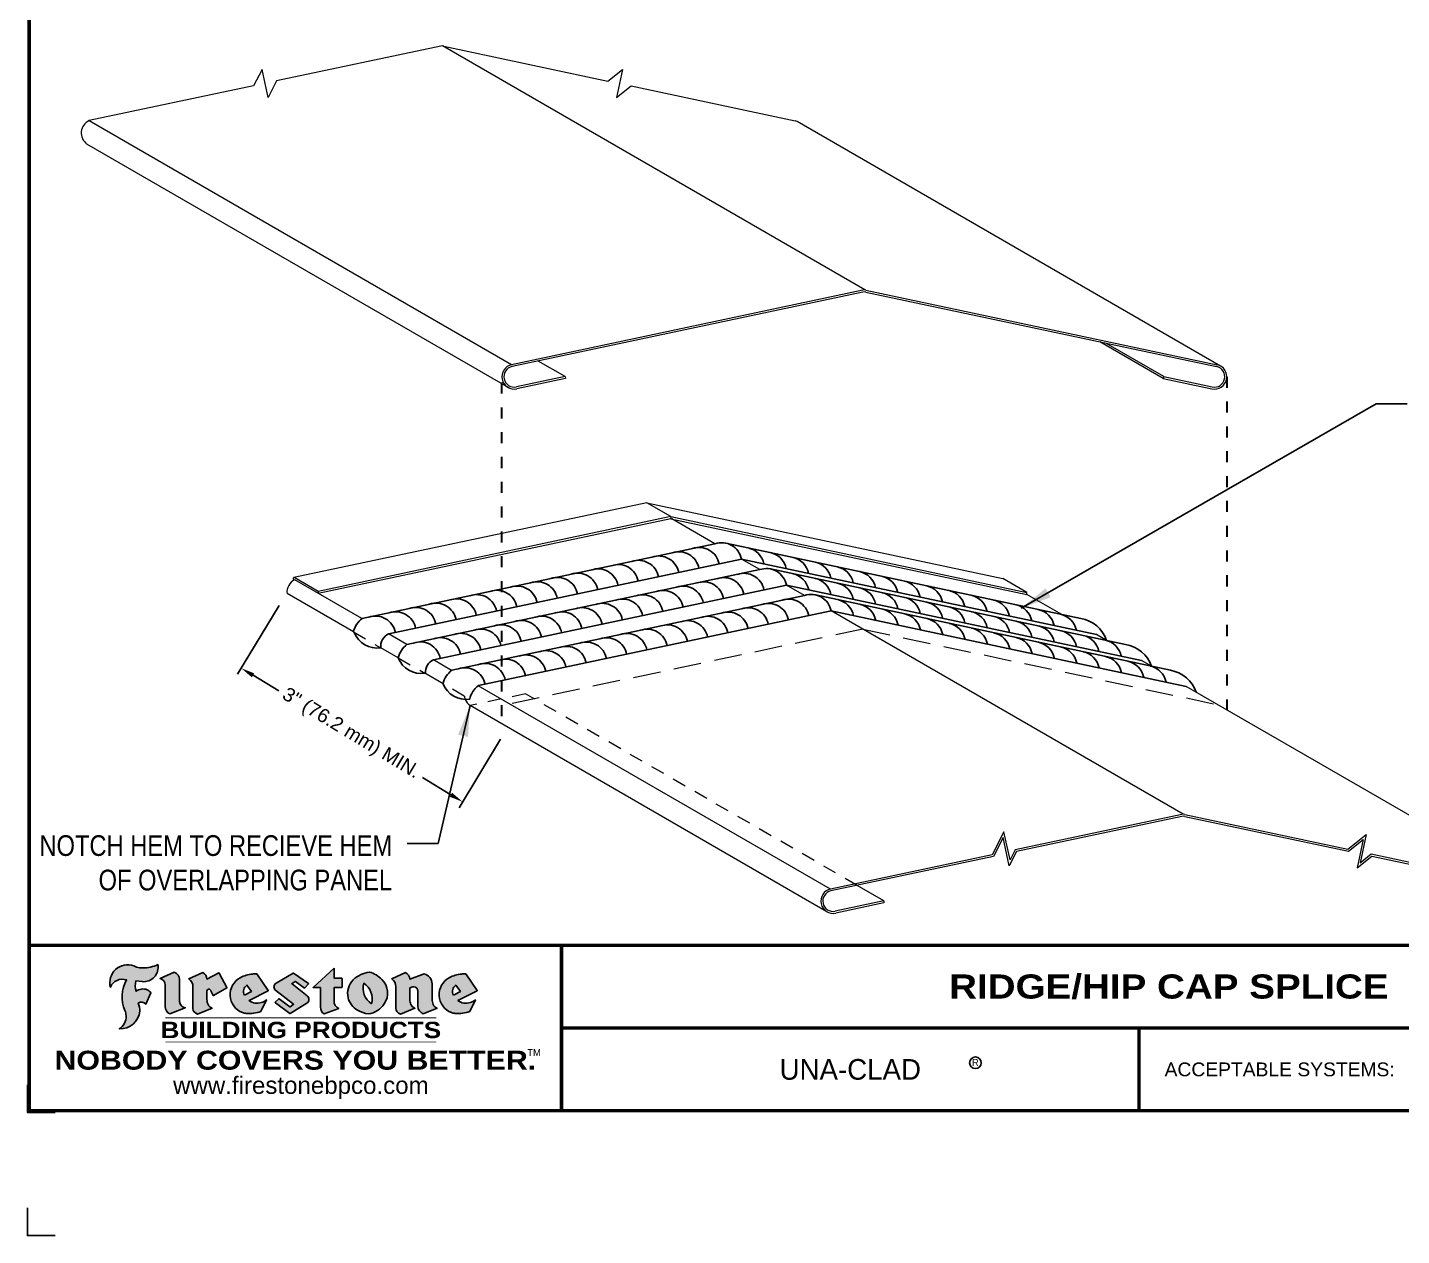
# Model space of a CAD drawing. Header units: inches. Extents: x 0 to 20, y 0 to 16.8.
# Drawn here: x 0 to 12.46, y 0 to 10.95 of the extents above; entities that cross this region are included whole.
import ezdxf
from ezdxf.enums import TextEntityAlignment as Align

# ---------------------------------------------------------------- set-up
doc = ezdxf.new("R2010")
doc.units = ezdxf.units.IN
doc.header["$MEASUREMENT"] = 0
for name, pattern in [('DOT2', [0.125, 0, -0.125]), ('HIDDEN', [0.375, 0.25, -0.125]), ('HIDDEN2', [0.1875, 0.125, -0.0625])]:
    doc.linetypes.add(name, pattern=pattern)
doc.layers.get('0').update_dxf_attribs({"linetype": 'CONTINUOUS'})
doc.layers.get('DEFPOINTS').update_dxf_attribs({"linetype": 'CONTINUOUS'})
doc.layers.add('FSBP-ACCESSORY-FIRESTONE', color=7, linetype='CONTINUOUS', lineweight=9)
for name, color, linetype in [('FSBP-ANNO-NOTE', 7, 'CONTINUOUS'), ('FSBP-SEALANTS', 1, 'CONTINUOUS'), ('FSBP-TTLB', 7, 'CONTINUOUS'), ('FSBP-TTLB-BORDER', 7, 'CONTINUOUS'), ('FSBP-TTLB-TEXT', 7, 'CONTINUOUS')]:
    doc.layers.add(name, color=color, linetype=linetype)
doc.styles.add('ARCHQUIK', font='archquik.shx')
doc.styles.add('ARIAL', font='arial.ttf')
doc.styles.add('ARIAL_BOLD', font='')
doc.styles.add('BANKGOTHIC', font='bgothm.ttf')
doc.styles.add('FSBP_ARIAL_NAR', font='ARIALN.TTF')
doc.styles.add('TXT', font='simplex.shx')
doc.styles.get('ARIAL_BOLD').set_extended_font_data('Arial Black')
doc.dimstyles.new('FS-DIM', dxfattribs={"dimtxt": 0.125, "dimasz": 0.125, "dimexe": 0.0625, "dimexo": 0.125, "dimgap": 0.0625, "dimtad": 0, "dimdec": 4, "dimzin": 1, "dimdsep": 46, "dimlunit": 4, "dimtxsty": 'ARCHQUIK', "dimblk1": 'OBLIQUE', "dimblk2": 'OBLIQUE', "dimsah": 1, "dimcen": 0.09375, "dimclrd": 256, "dimclre": 256, "dimclrt": 256, "dimadec": 0, "dimazin": 0, "dimtfac": 1, "dimtdec": 4, "dimtofl": 0, "dimtmove": 0, "dimatfit": 3, "dimldrblk": 'OBLIQUE', "dimfxl": 0, "dimtolj": 1, "dimtzin": 0, "dimlwd": -1, "dimlwe": -1, "dimarcsym": 0})
doc.dimstyles.new('STANDARD$7', dxfattribs={"dimscale": 1.5, "dimtxt": 0.2, "dimasz": 0.1, "dimexe": 0.1, "dimexo": 0.125, "dimgap": 0.09, "dimtad": 0, "dimdec": 3, "dimzin": 4, "dimdsep": 46, "dimtxsty": 'TXT', "dimcen": 0.09, "dimadec": 0, "dimazin": 0, "dimtfac": 1, "dimtdec": 3, "dimtofl": 0, "dimtmove": 2, "dimatfit": 3, "dimfxl": 0, "dimtolj": 1, "dimtzin": 4, "dimarcsym": 0})

# ---------------------------------------------------------------- blocks, each defined once
blk = doc.blocks.new('*D2')
at = {"layer": 'DEFPOINTS', "color": 0, "transparency": 16777216}
for p in [(2.345550239295122, 5.818627670015737), (4.353376033913634, 4.606845593327416), (3.945318188717396, 3.930726443652796)]:
    blk.add_point(p, dxfattribs=at)
at = {"layer": 'FSBP-ANNO-NOTE', "transparency": 16777216}
for p, q in [((2.280960747097103, 5.711608057338424), (1.905197647999875, 5.088998714002461)), ((2.044512006776197, 5.077919028143098), (2.277661685581988, 4.937206321532923)), ((4.288786541715615, 4.499825980650104), (3.913023442618386, 3.87721663731414)), ((3.838298576040083, 3.995315935850815), (3.581461332523874, 4.150324786296483))]:
    blk.add_line(p, q, dxfattribs=at)
for points in [[(2.055276922142534, 5.095755630255983), (2.033747091409861, 5.060082426030212), (1.937492394098884, 5.142508520341117)], [(3.84906349140642, 4.0131525379637), (3.827533660673747, 3.97747933373793), (3.945318188717396, 3.930726443652796)]]:
    blk.add_solid(points, dxfattribs=at)
at = {"layer": 'FSBP-ANNO-NOTE', "transparency": 16777216, "insert": (2.929561509052931, 4.543765553914703), "char_height": 0.125, "attachment_point": 5, "rotation": 328.88778023566425, "style": 'ARIAL'}
blk.add_mtext('\\A1;3" (76.2 mm) MIN.', dxfattribs=at)
blk = doc.blocks.new('_OBLIQUE')
at = {"color": 0, "linetype": 'ByBlock'}
blk.add_line((-0.5, -0.5), (0.5, 0.5), dxfattribs=at)
blk = doc.blocks.new('A$C486F1324')
at = {"layer": 'FSBP-TTLB-TEXT'}
h = blk.add_hatch(color=1, dxfattribs=at)
edge = h.paths.add_edge_path()
edge.add_arc((1.05293473454803, 2.432581823257731), 0.1319107607348553, 264.0410451462098, 370.3106169565175)
edge.add_arc((1.043176611464152, 2.752262660202042), 0.3273056962876236, 270.05058356628535, 295.23459397187514, ccw=False)
edge.add_arc((1.038426922191803, 2.56403150268051), 0.13916565617135, 249.3281275763668, 272.0749124149863, ccw=False)
edge.add_line((0.989299278179902, 2.433825686944644), (0.9631177487359136, 2.445558787492629))
edge.add_arc((0.9095748620182865, 2.291407038981255), 0.1631857907024101, 70.84590087378872, 194.3325259843273)
edge.add_arc((0.8600509757814071, 2.204839658458385), 0.1179914261095279, 70.96950098067123, 156.9641407594483, ccw=False)
edge.add_arc((1.168766374175352, 2.162383550941515), 0.3110405457095052, 150.323113748316, 203.2084295854517)
edge.add_arc((0.7718745149407522, 1.989572487159472), 0.121858715661731, 0.8849157075190988, 24.34668939894999, ccw=False)
edge.add_arc((0.7650031314481953, 1.983307491475024), 0.1289731377238324, -58.36655102076742, 3.6216782311386737, ccw=False)
edge.add_arc((0.8412948678329051, 2.051617467449851), 0.1783301886510352, 267.2205474105585, 354.1381621173521)
edge.add_arc((0.8059370697409881, 2.029692373120287), 0.212787892960859, 0.9996158580669322, 21.00503380861244)
edge.add_arc((1.034432087517867, 2.064164197730946), 0.05136395668415856, 40.821177131732725, 125.52727787225791, ccw=False)
edge.add_line((1.073301941138498, 2.097740834336818), (1.118401912534369, 2.200031471354478))
edge.add_arc((1.056483187403122, 2.160862735149867), 0.07326744446031509, 32.31675181867256, 66.31481236598174)
edge.add_arc((1.047887483703787, 2.124501603239696), 0.110224694801178, 69.81791323323885, 125.254734720681)
edge.add_arc((1.143333842085744, 2.261873949018218), 0.1659710644737307, 164.1569669952081, 196.5811013160487, ccw=False)
edge.add_line((0.9836674837126961, 2.307184524455224), (1.039240299265617, 2.301383838364885))
h = blk.add_hatch(color=1, dxfattribs=at)
edge = h.paths.add_edge_path()
edge.add_line((1.290864384038019, 2.008492524202993), (1.43097033225452, 2.064791420292025))
edge.add_arc((1.436644270662416, 2.121823377800686), 0.0573135041183696, 181.971787100199, 264.31851000495806, ccw=False)
edge.add_line((1.379364702405683, 2.119851370029735), (1.37903731712966, 2.320596934648066))
edge.add_arc((1.309888624547209, 2.320484163719063), 0.06914878453844908, 0.0934405599589634, 72.42834396969008)
edge.add_line((1.330764526052365, 2.386406475112793), (1.202464409119062, 2.328412355415324))
edge.add_arc((1.190871232973747, 2.27232224160737), 0.05727567197445638, -0.017399788185684884, 78.322067691347, ccw=False)
edge.add_line((1.248146902307115, 2.272304847925781), (1.248199233300755, 2.075706805862339))
edge.add_arc((1.321324461293944, 2.07497573358174), 0.07312888236350451, 179.4272023230205, 245.3845503102953)
h = blk.add_hatch(color=1, dxfattribs=at)
edge = h.paths.add_edge_path()
edge.add_line((1.807651786805041, 2.246865396077439), (1.737783921756391, 2.3789790723241))
edge.add_arc((1.735744620158095, 2.377900594660677), 0.002306916790721869, 27.871971334059, 117.3766794470738)
edge.add_line((1.734683811260555, 2.37994914282028), (1.626263425247162, 2.323805327202692))
edge.add_arc((1.56271380654142, 2.324730636700022), 0.06355635479880146, 359.1658080110728, 425.8793658831422)
edge.add_line((1.58868669411409, 2.382737699601435), (1.462504212281334, 2.325700791685492))
edge.add_arc((1.423437031978647, 2.260476169502841), 0.07602957263902102, -3.4414039757249952, 59.079922442849806, ccw=False)
edge.add_line((1.499329501278754, 2.255912287470565), (1.499329501278754, 2.058449488485891))
edge.add_arc((1.556162430058898, 2.062578896434379), 0.05698275005415229, 184.1557352478596, 255.3066498366543)
edge.add_line((1.541709001656801, 2.007459641984056), (1.672916305560551, 2.060182788021976))
edge.add_arc((1.703923541705656, 2.128694263707063), 0.0752015358480571, 207.5160880841914, 245.649226723163, ccw=False)
edge.add_arc((1.736675161903364, 2.139384485703829), 0.1093332836229114, 179.4823365255142, 204.5537900001095, ccw=False)
edge.add_line((1.62734634068791, 2.140372291052628), (1.62734634068791, 2.218192830870564))
edge.add_arc((1.644214729975653, 2.216674003513419), 0.01693662875851178, 28.356188110623293, 174.8549701683578, ccw=False)
edge.add_arc((1.642965400400852, 2.211114314414412), 0.02111886817708026, 22.216893572439176, 40.102139564264576, ccw=False)
edge.add_line((1.662516385616714, 2.219099649108088), (1.682263761023097, 2.175858276730239))
edge.add_arc((1.6843622118052, 2.176816592645914), 0.002306916790685473, 204.5451281842827, 299.6323508190097)
edge.add_line((1.685502826970224, 2.174811383897563), (1.806753100371753, 2.243781709665697))
edge.add_line((1.806753100371753, 2.243781709665697), (1.807651786805041, 2.246865396077439))
h = blk.add_hatch(color=1, dxfattribs=at)
h.paths.add_polyline_path([(2.079013696958969, 2.372509599487572, 0.02524281661523788), (2.04064932662921, 2.369780089618544, 0.1213611957758757), (1.917398876930707, 2.330017413997425, 0.6151668103976068), (1.948366326295928, 2.020927234590275, 0.05306812109568645), (1.983561194740633, 2.012967556948965, 0.1150932231766138), (2.114751686428195, 2.031339923561191), (2.166820534440563, 2.13634411089113, -0.08755405562188731), (2.119855574390459, 2.112121973331725, -0.265591761123442), (2.008317279265117, 2.129763140217776), (2.180972862525681, 2.216714869958551, 0.4518949533370738), (2.18184769374962, 2.220065341664835)])
h.paths.add_polyline_path([(2.029842278823895, 2.211936798819394), (1.966738618897312, 2.179300291603411, -0.3720533890450154), (1.98880241555118, 2.270120236003706)], flags=16)
h = blk.add_hatch(color=1, dxfattribs=at)
edge = h.paths.add_edge_path()
edge.add_arc((2.27603235730526, 2.253253635380584), 0.04152450223225725, 123.20805433950699, 232.2027298779723, ccw=False)
edge.add_line((2.253290182792528, 2.287996660350629), (2.409160936544441, 2.376738928011363))
edge.add_arc((2.410302318411599, 2.374734155577214), 0.002306916790741141, 55.646444661762985, 119.65426054492829, ccw=False)
edge.add_line((2.411604106875319, 2.376638679631967), (2.547434611018917, 2.283795229912059))
edge.add_arc((2.546093867806404, 2.281917925270474), 0.002306916790700397, -42.731101238422525, 54.4661353739603, ccw=False)
edge.add_line((2.547788405158445, 2.280352547283613), (2.514082878729613, 2.24386597727802))
edge.add_arc((2.512388341377596, 2.245431355264869), 0.002306916790673009, 233.7527076894891, 317.2688987613858, ccw=False)
edge.add_line((2.511024327141814, 2.243570890203742), (2.429474878371439, 2.303359494337499))
edge.add_arc((2.428110864135639, 2.301499029276328), 0.002306916790719975, 53.75270768979195, 124.4135619297851)
edge.add_line((2.426807081754208, 2.303402188907356), (2.398558946171835, 2.284050464081318))
edge.add_arc((2.399862728553238, 2.282147304450302), 0.002306916790694715, 124.413561929383, 231.8459020253661)
edge.add_line((2.398437564694706, 2.280333255648443), (2.535524934179665, 2.17263385734519))
edge.add_arc((2.50987198472614, 2.139980978912016), 0.04152450223225738, -55.21225898295222, 51.84590202520428, ccw=False)
edge.add_line((2.533563285444262, 2.105878096982181), (2.380059912363055, 2.01288121029809))
edge.add_arc((2.378864566801948, 2.014854282539261), 0.002306916790727091, 233.2955624372944, 301.20872157023166, ccw=False)
edge.add_line((2.377485752065996, 2.013004759626924), (2.246891586179532, 2.110362385828026))
edge.add_arc((2.248272903809107, 2.112210040201936), 0.002306916790697761, 135.5134179846413, 233.2179869199888, ccw=False)
edge.add_line((2.246627115749294, 2.113826594173005), (2.278464340477814, 2.146239569709692))
edge.add_arc((2.280110128537683, 2.144623015738608), 0.002306916790748419, 53.03528399993951, 135.5134179853709, ccw=False)
edge.add_line((2.281497330874759, 2.146466256025562), (2.37745964320722, 2.074246076768972))
edge.add_arc((2.378846845544219, 2.076089317055831), 0.002306916790626977, 233.0352840000668, 302.2362632414408)
edge.add_line((2.380077382034147, 2.074137998264391), (2.409909958711938, 2.092950954072577))
edge.add_arc((2.408679422222006, 2.094902272864085), 0.002306916790685166, 302.2362632406177, 412.2027298768422)
edge.add_line((2.410093260944637, 2.096725162094273), (2.2505832602986, 2.22044162923676))
h = blk.add_hatch(color=1, dxfattribs=at)
edge = h.paths.add_edge_path()
edge.add_line((2.779085526150499, 2.423583663157117), (2.779085526150499, 2.333881224553082))
edge.add_arc((2.781392442941157, 2.333881224553068), 0.00230691679065842, 179.9999999996471, 269.9999999996471)
edge.add_line((2.781392442941143, 2.331574307762409), (2.851042658398813, 2.331574307762409))
edge.add_arc((2.851042658398813, 2.329267390971708), 0.002306916790701052, 0, 90, ccw=False)
edge.add_line((2.853349575189514, 2.329267390971708), (2.853349575189514, 2.251757171804073))
edge.add_arc((2.851042658398828, 2.251757171804087), 0.002306916790686842, 269.99999999964706, 359.99999999964706, ccw=False)
edge.add_line((2.851042658398813, 2.2494502550134), (2.781392442941143, 2.2494502550134))
edge.add_arc((2.781392442941157, 2.247143338222742), 0.00230691679065842, 90.00000000035294, 180.0000000003529)
edge.add_line((2.779085526150499, 2.247143338222727), (2.779085526150499, 2.127433711485182))
edge.add_arc((2.852360918257401, 2.12369642034561), 0.07337063740681414, 177.0802527808787, 245.3249543133826)
edge.add_line((2.821730779419073, 2.057025249452735), (2.690154522263373, 2.008229701244503))
edge.add_arc((2.724235369940526, 2.066534893757658), 0.06753517344606048, 177.0345319916278, 239.69264280249018, ccw=False)
edge.add_line((2.656790633108545, 2.070028763539753), (2.656790633108545, 2.247143338222727))
edge.add_arc((2.654483716317887, 2.247143338222742), 0.00230691679065842, 359.9999999996471, 449.999999999647)
edge.add_line((2.654483716317901, 2.2494502550134), (2.588482915647847, 2.2494502550134))
edge.add_line((2.588482915647847, 2.2494502550134), (2.779085526150499, 2.423583663157117))
h = blk.add_hatch(color=1, dxfattribs=at)
edge = h.paths.add_edge_path(flags=16)
edge.add_arc((2.955988474005852, 2.146034781181318), 0.1684614578629418, 344.5558804047866, 417.0140046669545)
edge.add_arc((3.210083044523077, 2.242479849301684), 0.1684614578629413, 164.5558804047865, 237.0140046669547)
edge = h.paths.add_edge_path()
edge.add_arc((3.085000081380657, 2.190898847034975), 0.1828726885096672, 136.0914512150048, 191.213418978326)
edge.add_arc((3.080564515311864, 2.199009864590429), 0.1803148804748503, 194.0167254156723, 240.6663730831859)
edge.add_arc((3.113672006657439, 2.246327426840207), 0.2378525180183702, 239.2975390661776, 264.2889872773176)
edge.add_arc((3.064469747004688, 2.211810064170161), 0.2037606892471559, 277.1986764832036, 326.503572961274)
edge.add_arc((3.093364291682004, 2.196728640902951), 0.1713748657917089, 325.3768876809903, 406.3828327799088)
edge.add_arc((3.027464452944376, 2.141218864507682), 0.2571945645850002, 44.28462553519766, 73.82901434867304)
edge.add_arc((3.13277746446545, 2.132489990494792), 0.2579560664039133, 97.50292863483666, 134.1039137579026)
h = blk.add_hatch(color=1, dxfattribs=at)
edge = h.paths.add_edge_path()
edge.add_line((3.33831519343592, 2.058643648811753), (3.33831519343592, 2.255912287470565))
edge.add_arc((3.262422724135841, 2.260476169502887), 0.076029572638996, 356.5585960242387, 419.0799224428129)
edge.add_line((3.301489904438557, 2.325700791685492), (3.427672386271257, 2.382737699601435))
edge.add_arc((3.401699498698617, 2.324730636699968), 0.06355635479883828, 0.39626228338801184, 65.87936588318729, ccw=False)
edge.add_line((3.465254333483887, 2.325170194128376), (3.596151383567263, 2.371448459092008))
edge.add_arc((3.571369086579416, 2.27774289547643), 0.09692726601172152, 2.366977007666776, 75.18615851992018, ccw=False)
edge.add_line((3.668213654208745, 2.281745971443158), (3.668213654208745, 2.142456301410775))
edge.add_arc((3.777502514268014, 2.139339897279081), 0.1093332836229047, 178.3666365323575, 204.5537900000423)
edge.add_arc((3.744750894070185, 2.128649675282367), 0.07520153584796174, 207.5160880841712, 245.2240541443093)
edge.add_line((3.71323611585031, 2.060370178010899), (3.588210878431101, 2.010131177172084))
edge.add_arc((3.610972150886048, 2.078197660558692), 0.07177131519198725, 180.3328587115749, 251.5101856666586, ccw=False)
edge.add_line((3.539202046833867, 2.077780708850796), (3.539202046833867, 2.2155300510111))
edge.add_arc((3.501944494155337, 2.215955952136818), 0.0372599868942854, 359.3450650296065, 449.0500281941028)
edge.add_arc((3.498394839000171, 2.188871092646112), 0.06447454900600776, 86.29402372314017, 119.8211331593848)
edge.add_line((3.46633203284519, 2.244808056551889), (3.46633203284519, 2.140372291052628))
edge.add_arc((3.575660854060708, 2.139384485703815), 0.1093332836229751, 179.482336525507, 204.5537900001025)
edge.add_arc((3.542909233862866, 2.128694263706967), 0.0752015358479639, 207.51608808417, 245.6492267231416)
edge.add_line((3.511901997717774, 2.060182788021976), (3.380694693813967, 2.007459641984056))
edge.add_arc((3.395127450940398, 2.062546484817654), 0.05694615642555727, 183.9298782390169, 255.318496325343, ccw=False)
h = blk.add_hatch(color=1, dxfattribs=at)
h.paths.add_polyline_path([(3.973320437169735, 2.372509599487572, 0.02524281661523822), (3.934956066840033, 2.369780089618544, 0.1085638477195505), (3.823515797474061, 2.33691113673602, 0.6425897848490651), (3.842673066506751, 2.020927234590275, 0.05306812109569052), (3.877867934951342, 2.012967556948965, 0.1150932231766133), (4.009058426638961, 2.031339923561191), (4.061127274651329, 2.13634411089113, -0.08755405562189084), (4.014162314601225, 2.112121973331725, -0.2655917611234366), (3.902624019475826, 2.129763140217776), (4.075279602736447, 2.216714869958551, 0.4518949533370731), (4.076154433960386, 2.220065341664835)])
h.paths.add_polyline_path([(3.924149019034718, 2.211936798819394), (3.861045359108135, 2.179300291603411, -0.3720533890450147), (3.883109155761946, 2.270120236003706)], flags=16)
blk.add_circle((8.593239434063564, 1.565680298552095), 0.05268028021839655)
at = {"layer": 'DEFPOINTS', "color": 1}
blk.add_lwpolyline([(0.2499999648784577, 1.115208302549462), (-3.512154225088215e-08, 1.115208302549462), (-3.512154225088215e-08, 1.365208302549462)], dxfattribs=at)
at = {"layer": 'DEFPOINTS', "linetype": 'Continuous', "ltscale": 1.75}
blk.add_lwpolyline([(-3.512154225088215e-08, 0.2499999692161197), (-3.512154225088215e-08, -3.078388033372903e-08), (0.2499999648784577, -3.078388033372903e-08)], dxfattribs=at)
at = {"layer": 'FSBP-TTLB', "const_width": 0.03125}
for points in [[(0.01562496487845775, 2.630833302549462), (0.01562496487845775, 1.130833302549462), (20.01562496487846, 1.130833302549462), (20.01562496487846, 2.630833302549462), (0.01562496487845775, 2.630833302549462)], [(4.840833492085227, 2.630833302549462), (4.840833492085227, 1.880833302549462)], [(4.840833492085227, 1.880833302549462), (15.85591267006784, 1.880833302549462)], [(4.840833492085227, 1.880833302549462), (4.840833492085227, 1.130833302549462)]]:
    blk.add_lwpolyline(points, dxfattribs=at)
at = {"layer": 'FSBP-TTLB-BORDER', "const_width": 0.03125}
blk.add_lwpolyline([(20.01562496487846, 2.630833302549462), (20.01562496487846, 15.63083330254946), (0.01562496487845775, 15.63083330254946), (0.01562496487845775, 2.630833302549462)], dxfattribs=at)
at = {"layer": 'FSBP-TTLB-TEXT', "color": 1}
blk.add_line((0.7514681707107965, 2.251010548403869), (0.7514681707107965, 2.251010548403869), dxfattribs=at)
for points in [[(1.039240288603781, 2.301383839477765, 0.5000510906601082), (1.182715385655359, 2.456191808344684, -0.1103304102359608), (1.043465573188274, 2.424957091469324, -0.09957876667165425), (0.989299278179902, 2.433825686944644), (0.9631177487359136, 2.445558787492629, 0.5978159689075124), (0.7514681707107965, 2.251010548403869, -0.3938834584182213), (0.8985246071333276, 2.316382279576757, 0.2349406564350952), (0.8828960471532977, 2.039809584686154, -0.1027304183841549), (0.893718696891784, 1.991454482752047, -0.2772692352614086), (0.8326473561440534, 1.873497067927772, 0.3985429150902959), (1.018692578968699, 2.03340460748511, 0.0875124847930418), (1.004584981218573, 2.105966186820112, -0.3874031597924062), (1.073301941138498, 2.097740834336818), (1.118401912534369, 2.200031471354478, 0.1494423498871741), (1.085915528859078, 2.22795860457687, 0.2467195073738216), (0.9842643930489484, 2.214510412139376, -0.1424285161541127), (0.9836674837126961, 2.307184524455224), (1.039240299265617, 2.301383838364885)], [(2.18184769374962, 2.220065341664835), (2.079013696958969, 2.372509599487572, 0.02524281661523788), (2.04064932662921, 2.369780089618544, 0.1085638477195265), (1.929209057263352, 2.33691113673602, 0.6425897848491228), (1.948366326295928, 2.020927234590275, 0.05306812109568648), (1.983561194740633, 2.012967556948965, 0.1150932231766137), (2.114751686428195, 2.031339923561191), (2.166820534440563, 2.13634411089113, -0.0875540556218873), (2.119855574390459, 2.112121973331725, -0.2655917611234418), (2.008317279265117, 2.129763140217776), (2.180972862525681, 2.216714869958551)], [(2.779085526150499, 2.423583663157117), (2.779085526150499, 2.333881224553082, 0.4142135623730958), (2.781392442941143, 2.331574307762409), (2.851042658398813, 2.331574307762409, -0.414213562373095), (2.853349575189514, 2.329267390971708), (2.853349575189514, 2.251757171804073, -0.4142135623730938), (2.851042658398813, 2.2494502550134), (2.781392442941143, 2.2494502550134, 0.4142135623730958), (2.779085526150499, 2.247143338222727), (2.779085526150499, 2.127433711485182, 0.3068985753588853), (2.821730779419073, 2.057025249452735), (2.690154522263373, 2.008229701244503, -0.2804194150632976), (2.656790633108545, 2.070028763539753), (2.656790633108545, 2.247143338222727, 0.414213562373095), (2.654483716317901, 2.2494502550134), (2.588482915647847, 2.2494502550134), (2.779085526150499, 2.423583663157117)], [(4.076154433960386, 2.220065341664835), (3.973320437169735, 2.372509599487572, 0.02524281661523788), (3.934956066840033, 2.369780089618544, 0.1085638477195265), (3.823515797474061, 2.33691113673602, 0.6425897848491228), (3.842673066506751, 2.020927234590275, 0.05306812109568648), (3.877867934951342, 2.012967556948965, 0.1150932231766137), (4.009058426638961, 2.031339923561191), (4.061127274651329, 2.13634411089113, -0.0875540556218873), (4.014162314601225, 2.112121973331725, -0.2655917611234418), (3.902624019475826, 2.129763140217776), (4.075279602736447, 2.216714869958551)], [(4.075279602736447, 2.216714869958551, 0.4518949533370731), (4.076154433960386, 2.220065341664835, 0.4518949533370731)]]:
    blk.add_lwpolyline(points, format="xyb", dxfattribs=at)
for points in [[(1.290864384038019, 2.008492524202993), (1.43097033225452, 2.064791420292025, -0.3756100036733062), (1.379364702405683, 2.119851370029735), (1.37903731712966, 2.320596934648066, 0.3265360292958048), (1.330764526052365, 2.386406475112793), (1.202464409119062, 2.328412355415324, -0.3557863980845349), (1.248146902307115, 2.272304847925781), (1.248199233300755, 2.075706805862339, 0.2960110723418457)], [(1.807651786805041, 2.246865396077439), (1.737783921756391, 2.3789790723241, 0.4116839150163434), (1.734683811260555, 2.37994914282028), (1.626263425247162, 2.323805327202692, 0.2996033003794034), (1.58868669411409, 2.382737699601435), (1.462504212281334, 2.325700791685492, -0.2797757560995365), (1.499329501278754, 2.255912287470565), (1.499329501278754, 2.058449488485891, 0.320828638474519), (1.541709001656801, 2.007459641984056), (1.672916305560551, 2.060182788021976, -0.1679398621276611), (1.637228717577119, 2.093951330204405, -0.1098333365370753), (1.62734634068791, 2.140372291052628), (1.62734634068791, 2.218192830870564, -0.743334502655012), (1.659119166646138, 2.224718079671632, -0.07819791644735608), (1.662516385616714, 2.219099649108088), (1.682263761023097, 2.175858276730239, 0.4404648714563479), (1.685502826970224, 2.174811383897563), (1.806753100371753, 2.243781709665697)], [(2.2505832602986, 2.22044162923676, -0.5150044486718882), (2.253290182792528, 2.287996660350629), (2.409160936544441, 2.376738928011363, -0.2867822934100265), (2.411604106875319, 2.376638679631967), (2.547434611018917, 2.283795229912059, -0.4515027974650387), (2.547788405158445, 2.280352547283613), (2.514082878729613, 2.24386597727802, -0.3814439164929681), (2.511024327141814, 2.243570890203742), (2.429474878371439, 2.303359494337499, 0.3184718635035665), (2.426807081754208, 2.303402188907356), (2.398558946171835, 2.284050464081318, 0.5064094529656681), (2.398437564694706, 2.280333255648443), (2.535524934179665, 2.17263385734519, -0.5043597839115849), (2.533563285444262, 2.105878096982181), (2.380059912363055, 2.01288121029809, -0.3053163970316367), (2.377485752065996, 2.013004759626924), (2.246891586179532, 2.110362385828026, -0.4541703869768119), (2.246627115749294, 2.113826594173005), (2.278464340477814, 2.146239569709692, -0.3762644290664977), (2.281497330874759, 2.146466256025562), (2.37745964320722, 2.074246076768972, 0.3114700032088108), (2.380077382034147, 2.074137998264391), (2.409909958711938, 2.092950954072577, 0.520381097387146), (2.410093260944637, 2.096725162094273)], [(2.953249883604445, 2.317722762716059, 0.2452625673097023), (2.905618498745599, 2.155336675924431, 0.2064059665179019), (2.992229303852542, 2.041814614862275, 0.1094800500670344), (3.090003063353111, 2.009655498951545, 0.2185147641853038), (3.234389909721659, 2.09935759961418, 0.3689489483072479), (3.211584927988571, 2.320798080235917, 0.1296305888694145), (3.099094368954257, 2.388237485636708, 0.1610736375384317)], [(3.33831519343592, 2.058643648811753), (3.33831519343592, 2.255912287470565, 0.2797757560995341), (3.301489904438557, 2.325700791685492), (3.427672386271257, 2.382737699601435, -0.2937618496109166), (3.465254333483887, 2.325170194128376), (3.596151383567263, 2.371448459092008, -0.3288760160581939), (3.668213654208745, 2.281745971443158), (3.668213654208745, 2.142456301410775, 0.114762897203527), (3.678056069941721, 2.093906741779776, 0.166032965990522), (3.71323611585031, 2.060370178010899), (3.588210878431101, 2.010131177172084, -0.3209557512194564), (3.539202046833867, 2.077780708850796), (3.539202046833867, 2.2155300510111, 0.4127061514896111), (3.502562241494348, 2.253210817746393, 0.1473421876160361), (3.46633203284519, 2.244808056551889), (3.46633203284519, 2.140372291052628, 0.1098333365370753), (3.476214409734399, 2.093951330204376, 0.1679398621276611), (3.511901997717774, 2.060182788021976), (3.380694693813967, 2.007459641984056, -0.3219729545308964), (3.33831519343592, 2.058643648811753, 29.1476284739)], [(1.966738618897312, 2.179300291603411), (2.029842278823895, 2.211936798819394), (1.98880241555118, 2.270120236003706, 0.3720533890450154)], [(3.118366895036178, 2.101173760584302, 0.3271311138286319), (3.047704623492751, 2.287340869898699, 0.3271311138286322)], [(3.861045359108135, 2.179300291603411), (3.924149019034718, 2.211936798819394), (3.883109155761946, 2.270120236003706, 0.3720533890450154)]]:
    blk.add_lwpolyline(points, format="xyb", close=True, dxfattribs=at)
at = {"layer": 'FSBP-TTLB-TEXT'}
for points, const_width in [([(1.249551544687665, 1.972387724376318), (3.706854447563717, 1.972387724376304)], 0.0078125), ([(10.07714779415524, 1.880833302549462), (10.07714779415524, 1.130833302549462)], 0.03125), ([(1.249551544687665, 1.754677206499863), (3.706854447563717, 1.754677206499878)], 0.0078125)]:
    blk.add_lwpolyline(points, dxfattribs=dict(at, const_width=const_width))
at = {"layer": 'FSBP-TTLB-TEXT', "color": 1}
for centre, start, end in [((1.805612485206739, 2.245786918414026), 299.6323508193319, 27.87197133380466), ((2.179935225669015, 2.218775252164079), 296.7304547840455, 34.00233684987402)]:
    blk.add_arc(centre, 0.00230691679068068, start, end, dxfattribs=at)
at = {"layer": 'FSBP-TTLB-TEXT', "lineweight": 18, "style": 'ARIAL_BOLD'}
blk.add_text('BUILDING PRODUCTS', height=0.1484375, dxfattribs=at).set_placement((2.478202996125691, 1.863532465438098), align=Align.MIDDLE_CENTER)
at = {"layer": 'FSBP-TTLB-TEXT', "color": 1}
for s, height, style, p in [('NOBODY COVERS YOU BETTER.', 0.171875, 'ARIAL_BOLD', (2.428229228481842, 1.589182851962093)), ('TM', 0.0625, 'BANKGOTHIC', (4.592296138251458, 1.658258798256043))]:
    blk.add_text(s, height=height, dxfattribs=dict(at, style=style)).set_placement(p, align=Align.MIDDLE_CENTER)
at = {"layer": 'FSBP-TTLB-TEXT'}
for s, height, style, p in [('UNA-CLAD', 0.1875, 'BANKGOTHIC', (7.458990643120234, 1.505833302549462)), ('R', 0.0625, 'BANKGOTHIC', (8.592447004938792, 1.568314485865656)), ('www.firestonebpco.com', 0.15625, 'ARIAL', (2.478202996125691, 1.362175995809338))]:
    blk.add_text(s, height=height, dxfattribs=dict(at, style=style)).set_placement(p, align=Align.MIDDLE_CENTER)
at = {"layer": 'FSBP-TTLB-TEXT', "style": 'ARIAL'}
blk.add_text('ACCEPTABLE SYSTEMS:', height=0.125, dxfattribs=at).set_placement((10.30843778079408, 1.505833302549462), align=Align.MIDDLE_LEFT)
at = {"layer": 'FSBP-TTLB-TEXT'}
for tag, height, style, p in [('MAXIMUM_WARRANTY', 0.1875, 'ARIAL_BOLD', (18.05549597262787, 2.85485773330052)), ('ACCPT_SYSTEMS', 0.21875, 'ARIAL', (12.51000666906039, 1.505833302549462))]:
    blk.add_attdef(tag, text='', height=height, dxfattribs=dict(at, style=style)).set_placement(p, align=Align.MIDDLE_LEFT)
for tag, height, style, p in [('DETAIL_DESCP_LINE_1', 0.21875, 'ARIAL_BOLD', (10.34680946719057, 2.25720148330052)), ('ISSUE_REV_DATE', 0.21875, 'ARIAL', (16.85632130115108, 1.902577359955217)), ('DETAIL_NUMBER', 0.4375, 'ARIAL', (18.9350408723662, 1.73767023330052))]:
    blk.add_attdef(tag, text='', height=height, dxfattribs=dict(at, style=style)).set_placement(p, align=Align.MIDDLE_CENTER)

msp = doc.modelspace()

# ---------------------------------------------------------------- linework, layer by layer
at = {"layer": 'FSBP-ACCESSORY-FIRESTONE'}
for p, q in [((3.747224702785445, 10.78137408891838), (2.258661842326603, 10.46590863346497)), ((7.591155808328608, 8.572321770002098), (3.762700848541158, 10.78268127161574)), ((3.773176785625466, 10.78136626177297), (5.261356698014083, 10.46504385645046)), ((2.126275313105381, 10.57065747348852), (2.04851292369738, 10.42093600512867)), ((2.181154242151763, 10.31667773031476), (2.126275313105381, 10.57065747348852)), ((2.258916632198904, 10.46639919855371), (2.181154242151763, 10.31667773031476)), ((5.261356698014083, 10.46504385645046), (5.393646449380739, 10.56974786351838)), ((5.393646449380739, 10.56974786351838), (5.339622443117733, 10.31558489701229)), ((2.048767713716714, 10.42142657050493), (0.5602048524717063, 10.10596111488491)), ((5.339622443117733, 10.31558489701229), (5.471912193693136, 10.42028890424839)), ((5.471912193693129, 10.42028890424838), (6.960092106872999, 10.1039664987577)), ((4.389293240104983, 7.89364382201407), (0.5586450508238912, 10.10526958526626)), ((10.81630321952022, 7.881114166505366), (6.978347626196935, 10.09695886144835)), ((4.368615621817419, 7.681574839241762), (0.539527234184142, 9.893892132112597)), ((7.573483314607827, 8.5704643160642), (4.389293240103953, 7.893643822018884)), ((7.573483315071201, 8.552062185187214), (4.393035650544427, 7.876037165202401)), ((7.599472275961929, 8.5704643160642), (10.78366235097188, 7.893643822018884)), ((7.599472276419213, 8.552062185187214), (10.77991994053141, 7.876037165202401)), ((10.29629405704104, 7.768744027871122), (9.720376797761283, 8.10125001254724)), ((10.30003646747515, 7.786350684684457), (9.774564515576088, 8.089732057564976)), ((4.872919123600688, 7.786350684684457), (4.630246375302129, 7.926457861239619)), ((4.872919123600688, 7.786350684684457), (4.432019092566449, 7.692634490063469)), ((4.876661534034803, 7.768744027871122), (4.435761503000563, 7.675027833250134)), ((4.872919123600688, 7.786350684684457), (4.876661534034803, 7.768744027871122)), ((10.30003646747515, 7.786350684684457), (10.29629405704104, 7.768744027871122)), ((10.29629405704104, 7.768744027871122), (10.73719408807528, 7.675027833250134)), ((10.30003646747515, 7.786350684684457), (10.7409364985094, 7.692634490063469)), ((5.613937315866132, 6.641493673213815), (2.415968335682863, 5.96376029180433)), ((5.613937315866132, 6.641493673213815), (8.843384887700967, 5.955053401144538)), ((5.830907389735946, 6.516225942658987), (5.613937315866132, 6.641493673213815)), ((5.830907389735946, 6.516225942658987), (2.636062052735772, 5.839154543047922)), ((5.830907389735944, 6.497823811951553), (2.63606205273577, 5.820752412340489)), ((5.830907389735946, 6.516225942658987), (9.060354961570786, 5.829785670589708)), ((5.830907389735946, 6.516225942658987), (5.830907389735946, 6.497823811951553)), ((5.830907389735946, 6.497823811951553), (9.060354961570786, 5.811383539882272)), ((6.231783876878694, 6.270435163738824), (5.842030113257916, 6.49545960408295)), ((6.638027053092017, 6.035890556595611), (6.473078364786282, 6.131123726191404)), ((2.636062052735772, 5.839154543047922), (2.423936692021064, 5.961625177158505)), ((3.032255095047617, 5.592010252710686), (2.423936692021066, 5.94322304645107)), ((7.044236917804781, 5.80136518185622), (6.879321540999669, 5.896579119048159)), ((9.060354961570786, 5.829785670589708), (8.843384887700967, 5.955053401144538)), ((2.955008470135994, 5.470925917561287), (2.352970397325372, 5.818627670015738)), ((2.636062052735772, 5.839154543047922), (2.63606205273577, 5.820752412340489)), ((9.060354961570784, 5.811383539882272), (9.060354961570786, 5.829785670589708)), ((9.37660193924328, 5.628798262192657), (9.060354961570784, 5.811383539882273)), ((10.47747892056507, 3.81918198736944), (7.285531405712405, 5.662053744308771)), ((3.438498271260968, 5.357465645567459), (3.273549582955255, 5.452698815163242)), ((9.782845115456631, 5.394253655049429), (9.6914032130992, 5.447047661990705)), ((3.361236407792308, 5.236312572993811), (3.2026027401541, 5.327930041601036)), ((3.844708135973718, 5.122940270828074), (3.679792759168592, 5.218154208020021)), ((10.1890549801694, 5.159728280310031), (10.09764638931255, 5.212503054847474)), ((3.767431056830644, 5.001718453972574), (3.602467797184907, 5.096991522337911)), ((7.278302932354997, 3.140553390849245), (4.086002623881349, 4.983628833280633)), ((13.70730434429431, 3.128466062856269), (10.50385625402531, 4.977977680108072)), ((7.24765349633121, 2.934909385110039), (4.011919359467815, 4.803678954136947)), ((10.46448443988802, 3.817816212415103), (8.95457499167437, 3.49687505167098)), ((10.4644844403097, 3.799414081538139), (8.9666312953158, 3.481035567272702)), ((10.49047340124212, 3.817816212415103), (11.97088420093862, 3.503145182923639)), ((10.49047340165772, 3.799414081538139), (11.9754194852457, 3.483779047732042)), ((8.851995802594999, 3.659014087118539), (8.744603615236514, 3.452244257846392)), ((8.90687473170243, 3.405034343662258), (8.851995802594999, 3.659014087118539)), ((11.97088420093862, 3.503145182923639), (12.13569967109339, 3.633592477388859)), ((12.13569967109339, 3.633592477388859), (12.08167566488524, 3.37942951116662)), ((8.844949937859845, 3.606395836979321), (8.756659918927511, 3.436404773475466)), ((8.899828866906226, 3.352416093805566), (8.844949937859845, 3.606395836979321)), ((8.954574991674363, 3.496875051670969), (8.90687473170243, 3.405034343662258)), ((11.9754194852457, 3.483779047732046), (12.10770923661574, 3.588483054798211)), ((12.10770923661574, 3.588483054798211), (12.05368523034749, 3.334320088293229)), ((8.744603615236514, 3.452244257846392), (7.280294364878053, 3.140995718369791)), ((8.756659918927511, 3.436404773475466), (7.284036775318526, 3.123389061553304)), ((8.9666312953158, 3.481035567272709), (8.899828866906226, 3.352416093805566)), ((12.05368523034749, 3.334320088293229), (12.18597498092629, 3.439024095527575)), ((12.08167566488524, 3.37942951116662), (12.18143969657449, 3.458390230723623)), ((12.18143969657449, 3.458390230723623), (13.67466347574597, 3.140995718369791)), ((12.18597498092629, 3.439024095527575), (13.67092106530551, 3.123389061553304)), ((7.763920248374788, 3.033702581035364), (7.521247500076228, 3.173809757590526)), ((7.763920248374788, 3.033702581035364), (7.323020217340542, 2.939986386414375)), ((7.763920248374789, 3.015300450327929), (7.326762627774656, 2.922379729601033)), ((7.763920248374788, 3.033702581035364), (7.763920248374787, 3.015300450327929))]:
    msp.add_line(p, q, dxfattribs=at)
at = {"layer": 'FSBP-ACCESSORY-FIRESTONE', "linetype": 'HIDDEN'}
for q in [(4.374053652201198, 4.818914576099722), (10.79034748064661, 4.812571893297797)]:
    msp.add_line((7.572022632333741, 5.496647957498482), q, dxfattribs=at)
at = {"layer": 'FSBP-ACCESSORY-FIRESTONE', "linetype": 'HIDDEN2'}
for p, q in [((2.955008470135994, 5.470925917561287), (3.2026027401541, 5.327930041601037)), ((3.361236407792308, 5.236312572993812), (3.602467797184907, 5.09699152233791)), ((3.960070881411897, 4.890461030855266), (3.767431056830644, 5.001718453972574)), ((4.514678816627778, 4.910226850332337), (4.011919359467814, 4.803678954136948)), ((7.52124750008971, 3.173809757582742), (4.514678816627778, 4.910226850332337))]:
    msp.add_line(p, q, dxfattribs=at)
at = {"layer": 'FSBP-ACCESSORY-FIRESTONE'}
for centre, radius, start, end in [((3.760182304949403, 10.7202320367271), 0.0625, 78.00000000004495, 101.9654391990921), ((0.6088303849527108, 9.99417735204587), 0.1219018131264491, 113.5088659463521, 235.3531821940203), ((6.947097626196935, 10.04283227371183), 0.0625, 60.00000000000044, 78.00000000004492), ((7.586477795284878, 8.509330091018537), 0.0625, 77.99999999911883, 102.0000000008809), ((7.586477795745211, 8.490927960140905), 0.0625, 78.00000000197166, 101.9999999980284), ((4.412527371555491, 7.784335827632681), 0.1117499999997383, 102.0000000008811, 281.9999999980288), ((4.412527371555491, 7.784335827632681), 0.09374999999973829, 101.9999999980284, 281.9999999980284), ((10.76042821952035, 7.784335827632681), 0.1117499999997383, 258.0000000019712, 77.99999999911888), ((10.76042821952035, 7.784335827632681), 0.09374999999973829, 258.0000000019716, 78.00000000197157), ((2.474122026149885, 5.832130813230677), 0.1219018131264491, 114.3108239304114, 186.3597421247874), ((4.08122251023641, 4.903964174070202), 0.1219018131264491, 201.1463201824894, 235.3531821940069), ((10.47747892056507, 3.75668198736944), 0.0625, 77.99999999911904, 102.0000000008809), ((10.47747892098371, 3.738279856491829), 0.0625, 78.0000000019712, 101.9999999980288), ((7.303528496329591, 3.03168772398358), 0.1117499999997383, 102.0000000008811, 281.9999999980288), ((7.303528496329591, 3.03168772398358), 0.09374999999973829, 101.9999999980284, 281.9999999980284)]:
    msp.add_arc(centre, radius, start, end, dxfattribs=at)
at = {"layer": 'FSBP-ACCESSORY-FIRESTONE', "linetype": 'HIDDEN2'}
msp.add_arc((4.08122251023641, 4.903964174070202), 0.1219018131264491, 186.3597421247867, 201.1463201824894, dxfattribs=at)
at = {"layer": 'FSBP-ACCESSORY-FIRESTONE'}
msp.add_ellipse((2.423936692021063, 5.94322304645107), major_axis=(0.01126895760330412, -0.01951840711726304), ratio=0.5773502691896238, start_param=2.356194490192306, end_param=4.685899280098141, dxfattribs=at)
at = {"layer": 'FSBP-ANNO-NOTE', "linetype": 'DOT2', "lineweight": 30}
for p, q in [((4.300777371555753, 4.707130813260687), (4.300777371555753, 7.784335827632681)), ((10.87217821952009, 7.784335827632681), (10.87217821952009, 4.765326894181214))]:
    msp.add_line(p, q, dxfattribs=at)
at = {"layer": 'FSBP-SEALANTS'}
for p, q in [((6.23178387687868, 6.270435163738817), (3.033814896695432, 5.592701782329328)), ((6.330089971734679, 6.276354371193317), (9.548414820047597, 5.592278306992597)), ((6.473078364786289, 6.131123726191401), (3.27510938460307, 5.453390344781887)), ((6.473078364785302, 6.131123726191614), (9.691403213099157, 5.447047661990716)), ((6.638027053092017, 6.035890556595611), (3.440058072908784, 5.358157175186104)), ((6.736333147948017, 6.041809764050097), (9.954657996260941, 5.357733699849376)), ((6.879321540999655, 5.896579119048162), (3.681352560816414, 5.218845737638663)), ((6.879321540998674, 5.896579119048376), (10.09764638931252, 5.212503054847485)), ((7.044236917804781, 5.801365181856216), (3.846267937621526, 5.12363180044672)), ((7.142543012660823, 5.807284389310684), (10.36086786097374, 5.123208325109964)), ((7.285531405712412, 5.662053744308775), (4.087562425529157, 4.984320362899275)), ((7.285531405711424, 5.662053744308988), (10.50385625402528, 4.977977680108079))]:
    msp.add_line(p, q, dxfattribs=at)
for centre, radius, start, end in [((6.088667657791071, 6.052483589838182), 0.1848942512161866, 11.10853230089998, 108.8914676990999), ((6.291648295336174, 6.09550050297792), 0.1848942512161866, 11.10853230089998, 108.8914676990999), ((6.494026960079694, 6.052483589837994), 0.1848942512161866, 11.10853230089998, 77.999999998192), ((5.538389188069608, 5.935865170362511), 0.1848942512161866, 11.10853230089998, 108.8914676990999), ((5.721815344643424, 5.974737976854403), 0.1848942512161866, 11.10853230089998, 108.8914676990999), ((5.905241501217247, 6.013610783346291), 0.1848942512161866, 11.10853230089998, 108.8914676990999), ((6.696405624824223, 6.009466676697865), 0.1848942512161866, 11.10853230089998, 77.999999998192), ((6.898784289568752, 5.966449763557737), 0.1848942512161866, 11.10853230089998, 77.99999999819192), ((7.101162954313274, 5.923432850417608), 0.1848942512161866, 11.10853230089998, 77.99999999819254), ((4.988110718348146, 5.819246750886848), 0.1848942512161866, 11.10853230089998, 108.8914676990999), ((5.171536874921962, 5.858119557378739), 0.1848942512161866, 11.10853230089998, 108.8914676990999), ((5.354963031495785, 5.896992363870627), 0.1848942512161866, 11.10853230089998, 108.8914676990999), ((6.494910834004415, 5.817938982694962), 0.1848942512161866, 11.10853230089998, 108.8914676990999), ((6.697891471549525, 5.860955895834696), 0.1848942512161866, 11.10853230089998, 108.8914676990999), ((6.900270136293038, 5.817938982694773), 0.1848942512161866, 11.10853230089998, 77.999999998192), ((7.303541619057796, 5.88041593727748), 0.1848942512161866, 11.10853230089998, 77.9999999981927), ((7.505920283802325, 5.837399024137351), 0.1848942512161866, 11.10853230089998, 77.99999999819332), ((4.437832248626684, 5.702628331411184), 0.1848942512161866, 11.10853230089998, 108.8914676990999), ((4.6212584052005, 5.741501137903075), 0.1848942512161866, 11.10853230089998, 108.8914676990999), ((4.804684561774323, 5.780373944394963), 0.1848942512161866, 11.10853230089998, 108.8914676990999), ((5.944632364282953, 5.701320563219291), 0.1848942512161866, 11.10853230089998, 108.8914676990999), ((6.128058520856769, 5.740193369711179), 0.1848942512161866, 11.10853230089998, 108.8914676990999), ((6.311484677430599, 5.779066176203067), 0.1848942512161866, 11.10853230089998, 108.8914676990999), ((7.10264880103756, 5.774922069554645), 0.1848942512161866, 11.10853230089998, 77.999999998192), ((7.305027465782089, 5.731905156414516), 0.1848942512161866, 11.10853230089998, 77.99999999819192), ((7.507406130526618, 5.688888243274388), 0.1848942512161866, 11.10853230089998, 77.99999999819254), ((7.708298948546869, 5.794382110997105), 0.1848942512161866, 11.10853230089998, 77.99999999819286), ((7.910677613291426, 5.75136519785686), 0.1848942512161866, 11.10853230089998, 77.99999999819286), ((8.113056278035955, 5.708348284716731), 0.1848942512161866, 11.10853230089998, 77.99999999819173), ((3.704127622331399, 5.547137105443628), 0.1848942512161866, 11.10853230089998, 108.8914676990999), ((3.887553778905222, 5.586009911935513), 0.1848942512161866, 11.10853230089998, 108.8914676990999), ((4.070979935479038, 5.624882718427404), 0.1848942512161866, 11.10853230089998, 108.8914676990999), ((4.254406092052861, 5.663755524919292), 0.1848942512161866, 11.10853230089998, 108.8914676990999), ((5.210927737987674, 5.545829337251739), 0.1848942512161866, 11.10853230089998, 108.8914676990999), ((5.39435389456149, 5.584702143743627), 0.1848942512161866, 11.10853230089998, 108.8914676990999), ((5.577780051135306, 5.623574950235515), 0.1848942512161866, 11.10853230089998, 108.8914676990999), ((5.761206207709137, 5.662447756727403), 0.1848942512161866, 11.10853230089998, 108.8914676990999), ((6.901120698717158, 5.583413607955574), 0.1848942512161866, 11.10853230089998, 108.8914676990999), ((7.104101336262275, 5.626430521095312), 0.1848942512161866, 11.10853230089998, 108.8914676990999), ((7.306480001005824, 5.583413607955379), 0.1848942512161866, 11.10853230089998, 77.999999998192), ((7.70978479527114, 5.645871330134259), 0.1848942512161866, 11.10853230089998, 77.9999999981927), ((7.912163460015663, 5.602854416994131), 0.1848942512161866, 11.10853230089998, 77.99999999819332), ((8.114542124760213, 5.559837503853885), 0.1848942512161866, 11.10853230089998, 77.99999999819286), ((8.315434942780485, 5.665331371576602), 0.1848942512161866, 11.10853230089998, 77.99999999819296), ((8.517813607525014, 5.622314458436474), 0.1848942512161866, 11.10853230089998, 77.99999999819227), ((8.720192272269514, 5.57929754529648), 0.1848942512161866, 11.10853230089998, 77.99999999819305), ((3.153849152609936, 5.430518685967964), 0.1848942512161866, 11.10853230089998, 108.8914676990999), ((3.337275309183759, 5.469391492459849), 0.1848942512161866, 11.10853230089998, 108.8914676990999), ((3.520701465757575, 5.50826429895174), 0.1848942512161866, 11.10853230089998, 108.8914676990999), ((4.660649268266212, 5.429210917776068), 0.1848942512161866, 11.10853230089998, 108.8914676990999), ((4.844075424840028, 5.468083724267963), 0.1848942512161866, 11.10853230089998, 108.8914676990999), ((5.027501581413844, 5.506956530759851), 0.1848942512161866, 11.10853230089998, 108.8914676990999), ((6.167416072421879, 5.427922381988019), 0.1848942512161866, 11.10853230089998, 108.8914676990999), ((6.350842228995695, 5.466795188479903), 0.1848942512161866, 11.10853230089998, 108.8914676990999), ((6.534268385569519, 5.505667994971795), 0.1848942512161866, 11.10853230089998, 108.8914676990999), ((6.717694542143342, 5.544540801463683), 0.1848942512161866, 11.10853230089998, 108.8914676990999), ((7.508858665750353, 5.54039669481525), 0.1848942512161866, 11.10853230089998, 77.99999999819192), ((7.711237330494882, 5.497379781675122), 0.1848942512161866, 11.10853230089998, 77.99999999819254), ((7.913615995239404, 5.454362868534993), 0.1848942512161866, 11.10853230089998, 77.9999999981927), ((8.316920789504742, 5.516820590713756), 0.1848942512161866, 11.10853230089998, 77.99999999819173), ((8.519299454249271, 5.473803677573628), 0.1848942512161866, 11.10853230089998, 77.99999999819296), ((8.7216781189938, 5.430786764433499), 0.1848942512161866, 11.10853230089998, 77.99999999819227), ((8.922570937014065, 5.536280632156235), 0.1848942512161866, 11.10853230089998, 77.99999999819286), ((9.124949601758594, 5.493263719016106), 0.1848942512161866, 11.10853230089998, 77.99999999819173), ((9.327328266503123, 5.450246805875977), 0.1848942512161866, 11.10853230089998, 77.99999999819296), ((3.158142380077841, 5.425856637926262), 0.2080736055704386, 126.692260685094, 167.4904358966499), ((4.11037079854475, 5.312592498300404), 0.1848942512161866, 11.10853230089998, 108.8914676990999), ((4.293796955118566, 5.351465304792292), 0.1848942512161866, 11.10853230089998, 108.8914676990999), ((4.477223111692382, 5.39033811128418), 0.1848942512161866, 11.10853230089998, 108.8914676990999), ((5.617137602700417, 5.311303962512355), 0.1848942512161866, 11.10853230089998, 108.8914676990999), ((5.800563759274233, 5.350176769004239), 0.1848942512161866, 11.10853230089998, 108.8914676990999), ((5.983989915848056, 5.389049575496131), 0.1848942512161866, 11.10853230089998, 108.8914676990999), ((8.115994659983926, 5.411345955394864), 0.1848942512161866, 11.10853230089998, 77.99999999819332), ((8.318373324728455, 5.368329042254736), 0.1848942512161866, 11.10853230089998, 77.99999999819286), ((8.520751989472984, 5.325312129114607), 0.1848942512161866, 11.10853230089998, 77.99999999819173), ((8.924056783738301, 5.387769851293505), 0.1848942512161866, 11.10853230089998, 77.99999999819305), ((9.12643544848283, 5.344752938153377), 0.1848942512161866, 11.10853230089998, 77.99999999819212), ((9.32881411322736, 5.301736025013248), 0.1848942512161866, 11.10853230089998, 77.99999999819144), ((9.499957021075438, 5.297135057675931), 0.2990947941680331, 18.94791050789565, 80.67613514320468), ((3.168991385173718, 5.548336342158669), 0.222954391096294, 201.329352462085, 278.6706475379166), ((3.323734917084074, 5.341606581942848), 0.1219018131264491, 113.5088659463521, 186.4417527389303), ((3.564385556291185, 5.191312030783042), 0.2080736055704386, 126.692260685094, 167.5098231892526), ((3.560092328823281, 5.195974078824737), 0.1848942512161866, 11.10853230089998, 108.8914676990999), ((3.743518485397104, 5.234846885316628), 0.1848942512161866, 11.10853230089998, 108.8914676990999), ((3.92694464197092, 5.273719691808516), 0.1848942512161866, 11.10853230089998, 108.8914676990999), ((5.066859132978955, 5.194685543036684), 0.1848942512161866, 11.10853230089998, 108.8914676990999), ((5.250285289552771, 5.233558349528575), 0.1848942512161866, 11.10853230089998, 108.8914676990999), ((5.433711446126594, 5.272431156020467), 0.1848942512161866, 11.10853230089998, 108.8914676990999), ((8.723130654217513, 5.282295215974479), 0.1848942512161866, 11.10853230089998, 77.99999999819296), ((8.925509318962042, 5.23927830283435), 0.1848942512161866, 11.10853230089998, 77.99999999819227), ((9.127887983706572, 5.196261389694222), 0.1848942512161866, 11.10853230089998, 77.99999999819158), ((9.531192777971889, 5.25871911187312), 0.1848942512161866, 11.10853230089998, 77.99999999819269), ((9.733571442716446, 5.215702198732824), 0.1848942512161866, 11.10853230089998, 77.99999999819107), ((9.906200197288825, 5.062590450532692), 0.2990947941680331, 18.94791050789565, 80.67613514320468), ((3.56891954071956, 5.317407436003995), 0.222954391096294, 201.3293524620829, 278.6706475379144), ((4.516580663257493, 5.07806712356102), 0.1848942512161866, 11.10853230089998, 108.8914676990999), ((4.700006819831309, 5.116939930052904), 0.1848942512161866, 11.10853230089998, 108.8914676990999), ((4.883432976405132, 5.155812736544796), 0.1848942512161866, 11.10853230089998, 108.8914676990999), ((9.3302666484511, 5.153244476554093), 0.1848942512161866, 11.10853230089998, 77.99999999819305), ((9.53264531319563, 5.110227563413964), 0.1848942512161866, 11.10853230089998, 77.99999999819212), ((9.735023977940159, 5.067210650273836), 0.1848942512161866, 11.10853230089998, 77.99999999819144), ((3.729978093297419, 5.107061974799628), 0.1219018131264491, 113.5088659463521, 186.4809968336589), ((3.970595421003935, 4.956786656043654), 0.2080736055704386, 126.692260685094, 167.529210962752), ((3.966302193536031, 4.961448704085356), 0.1848942512161866, 11.10853230089998, 108.8914676990999), ((4.149728350109847, 5.000321510577241), 0.1848942512161866, 11.10853230089998, 108.8914676990999), ((4.33315450668367, 5.039194317069132), 0.1848942512161866, 11.10853230089998, 108.8914676990999), ((9.937402642684688, 5.024193737133707), 0.1848942512161866, 11.10853230089998, 77.99999999819269), ((10.13978130742925, 4.981176823993412), 0.1848942512161866, 11.10853230089998, 77.99999999819107), ((10.32242618457519, 4.942354456894591), 0.1848942512161866, 108.3281352758863, 108.8914676990999), ((10.31241006200156, 4.828065075793294), 0.2990947941680331, 18.94791050789565, 80.67613514320468), ((3.975114189757865, 5.08281331698284), 0.222954391096294, 201.3293524620829, 278.6706475379144), ((4.211889908911566, 4.817475218496213), 0.2080736055704386, 126.692260685094, 167.529210962752), ((3.970595421003935, 4.956786656043654), 0.2080736055704386, 297.4528584890488, 297.4967097359523)]:
    msp.add_arc(centre, radius, start, end, dxfattribs=at)

# ---------------------------------------------------------------- block references
ref = msp.add_blockref('A$C486F1324', (3.512154211904317e-08, 3.078388033372903e-08))
ref.add_attrib('DETAIL_DESCP_LINE_1', 'RIDGE/HIP CAP SPLICE', dxfattribs={"layer": 'FSBP-TTLB-TEXT', "height": 0.21875, "style": 'ARIAL_BOLD'}).set_placement((10.34680950231213, 2.257201514084713), align=Align.MIDDLE_CENTER)

# ---------------------------------------------------------------- texts
at = {"layer": 'FSBP-ANNO-NOTE', "insert": (3.305895055319382, 3.628499118684474), "char_height": 0.1875, "attachment_point": 3, "style": 'FSBP_ARIAL_NAR'}
msp.add_mtext('NOTCH HEM TO RECIEVE HEM \\POF OVERLAPPING PANEL', dxfattribs=at)

# ---------------------------------------------------------------- dimensions: what is measured, and where the dimension line sits
at = {"layer": 'FSBP-ANNO-NOTE'}
dim = msp.add_linear_dim(base=(3.945318188717396, 3.930726443652796), p1=(2.345550239295122, 5.818627670015737), p2=(4.353376033913634, 4.606845593327417), angle=328.8877802356643, text='3" (76.2 mm) MIN.', dimstyle='FS-DIM', override={"dimtxsty": 'ARIAL'}, dxfattribs=at)
dim.commit()
dim.dimension.update_dxf_attribs({"geometry": '*D2', "text_midpoint": (2.929561509052931, 4.543765553914703), "dimtype": 161})

# ---------------------------------------------------------------- leaders
at = {"layer": 'FSBP-ANNO-NOTE', "annotation_type": 0, "has_hookline": 1}
for points, hookline_direction, text_width in [([(9.008763669406306, 5.685888343426257), (12.22753891303637, 7.537764662115026), (12.50878891303637, 7.537764662115026)], 0, 6.114469645293314), ([(4.01191935946783, 4.803678954136938), (3.722145055319382, 3.553499118684473), (3.440895055319382, 3.553499118684473)], 1, 3.165757162346521)]:
    msp.add_leader(points, dimstyle='STANDARD$7', override={"dimasz": 0.1875, "dimtad": 0}, dxfattribs=dict(at, hookline_direction=hookline_direction, text_width=text_width))

doc.saveas('drawing.dxf')
